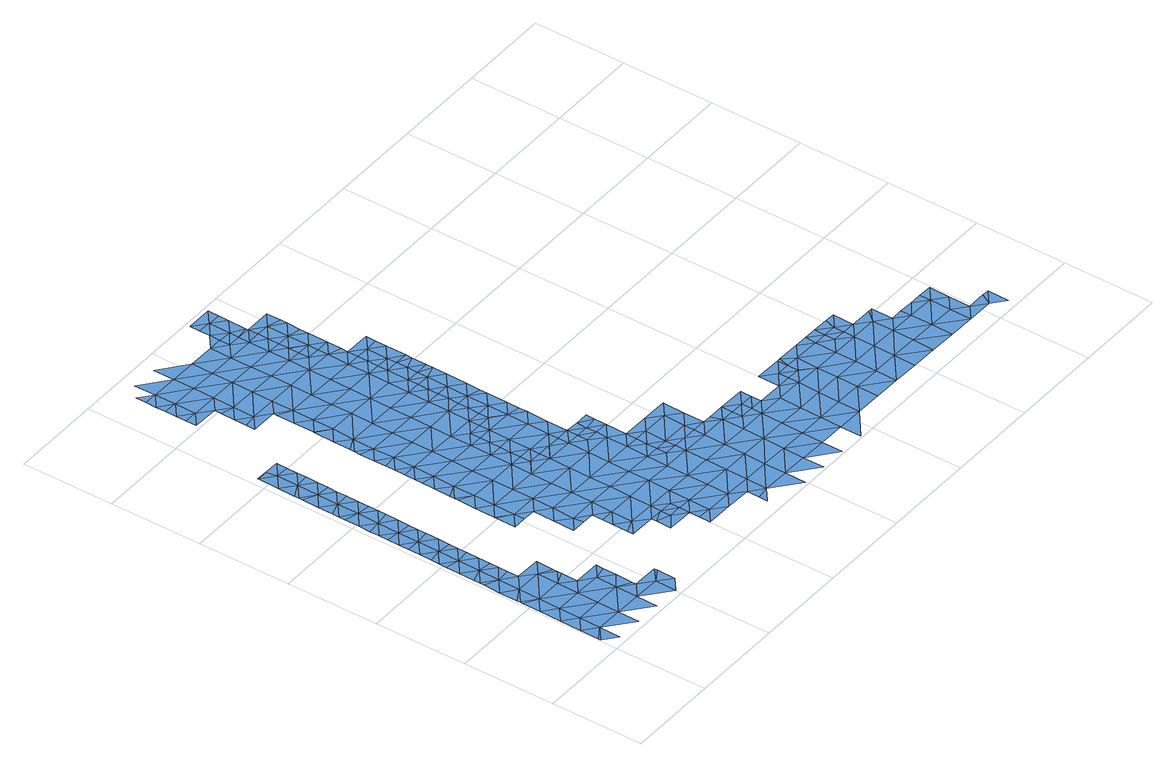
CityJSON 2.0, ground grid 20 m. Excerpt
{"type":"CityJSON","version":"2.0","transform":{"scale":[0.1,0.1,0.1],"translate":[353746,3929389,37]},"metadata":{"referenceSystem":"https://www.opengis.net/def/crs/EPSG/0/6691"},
"CityObjects":{
"waterbody1":{"type":"WaterBody","attributes":{"name":"3","class":"1140","function":"1","WaterBodyRiverFloodingRiskAttribute.description":"6","WaterBodyRiverFloodingRiskAttribute.rankOrg":"2","WaterBodyRiverFloodingRiskAttribute.adminType":"2","WaterBodyRiverFloodingRiskAttribute.scale":"L2"},"geometry":[{"type":"MultiSurface","lod":"1","boundaries":[[[0,1,2]],[[3,1,0]],[[2,1,4]],[[5,4,6]],[[4,1,6]],[[5,7,8]],[[7,5,6]],[[1,9,6]],[[10,11,12]],[[11,8,7]],[[10,8,11]],[[12,13,14]],[[11,13,12]],[[1,15,9]],[[14,13,16]],[[7,6,17]],[[7,18,11]],[[6,9,17]],[[17,18,7]],[[19,20,21]],[[21,16,19]],[[16,13,19]],[[20,22,23]],[[19,22,20]],[[18,24,11]],[[11,25,13]],[[23,22,26]],[[27,19,13]],[[28,29,26]],[[22,28,26]],[[9,30,17]],[[29,28,31]],[[32,30,9]],[[30,18,17]],[[33,34,19]],[[19,34,22]],[[25,11,24]],[[13,25,27]],[[33,19,27]],[[9,35,32]],[[28,36,31]],[[37,36,38]],[[39,28,22]],[[37,31,36]],[[18,40,24]],[[41,22,34]],[[38,42,43]],[[36,42,38]],[[30,44,18]],[[39,22,41]],[[45,25,24]],[[40,46,24]],[[25,47,27]],[[43,42,48]],[[39,49,28]],[[46,45,24]],[[18,44,40]],[[49,50,28]],[[48,51,52]],[[36,28,50]],[[42,51,48]],[[53,30,32]],[[52,51,54]],[[55,42,36]],[[56,47,25]],[[56,25,45]],[[57,55,36]],[[57,36,50]],[[54,58,59]],[[59,58,60]],[[61,30,53]],[[62,51,42]],[[55,63,42]],[[64,40,44]],[[63,62,42]],[[65,30,61]],[[54,51,58]],[[44,30,65]],[[53,32,66]],[[32,67,66]],[[60,68,69]],[[69,68,70]],[[71,64,44]],[[72,58,51]],[[68,60,58]],[[71,44,65]],[[73,72,51]],[[73,51,62]],[[74,75,70]],[[67,76,66]],[[75,74,77]],[[78,53,66]],[[79,68,58]],[[70,68,74]],[[80,58,72]],[[77,81,82]],[[79,58,80]],[[83,78,66]],[[83,66,76]],[[82,81,84]],[[77,74,81]],[[85,68,79]],[[86,87,84]],[[74,68,88]],[[88,68,85]],[[87,86,89]],[[90,91,74]],[[84,81,86]],[[74,88,90]],[[81,74,91]],[[92,93,94]],[[92,89,95]],[[89,86,95]],[[96,81,91]],[[95,93,92]],[[86,81,97]],[[97,81,96]],[[86,97,98]],[[95,86,99]],[[86,98,99]],[[100,95,99]],[[93,95,101]],[[95,100,101]]]}]},
"waterbody2":{"type":"WaterBody","attributes":{"name":"3","class":"1140","function":"1","WaterBodyRiverFloodingRiskAttribute.description":"6","WaterBodyRiverFloodingRiskAttribute.rankOrg":"2","WaterBodyRiverFloodingRiskAttribute.adminType":"2","WaterBodyRiverFloodingRiskAttribute.scale":"L2"},"geometry":[{"type":"MultiSurface","lod":"1","boundaries":[[[102,103,104]],[[104,103,105]],[[105,103,106]],[[103,107,106]],[[108,106,107]],[[109,110,108]],[[111,112,113]],[[114,112,111]],[[103,102,115]],[[109,108,107]],[[110,109,116]],[[113,117,115]],[[109,118,116]],[[119,116,118]],[[113,112,117]],[[120,119,118]],[[107,103,121]],[[103,115,121]],[[112,114,122]],[[123,124,125]],[[126,123,125]],[[127,128,129]],[[128,120,118]],[[127,120,128]],[[115,117,121]],[[130,117,112]],[[126,131,132]],[[133,134,107]],[[129,135,136]],[[109,134,118]],[[132,131,122]],[[131,126,125]],[[107,121,133]],[[109,107,134]],[[125,124,137]],[[135,129,128]],[[112,122,130]],[[138,136,135]],[[118,139,128]],[[140,141,142]],[[122,131,130]],[[140,138,141]],[[121,117,143]],[[138,135,141]],[[144,145,146]],[[143,117,130]],[[147,144,146]],[[118,134,139]],[[139,148,128]],[[147,149,150]],[[151,152,153]],[[151,142,152]],[[125,137,154]],[[133,121,155]],[[150,149,156]],[[142,141,152]],[[149,147,146]],[[135,128,148]],[[131,157,130]],[[158,141,135]],[[153,159,160]],[[146,145,161]],[[131,125,157]],[[162,163,164]],[[121,143,155]],[[152,159,153]],[[154,137,165]],[[156,166,167]],[[160,159,168]],[[157,125,154]],[[164,163,169]],[[170,143,130]],[[171,139,134]],[[167,166,172]],[[173,163,162]],[[158,135,148]],[[156,149,166]],[[141,174,152]],[[133,155,175]],[[134,133,171]],[[163,176,169]],[[158,174,141]],[[165,177,154]],[[178,179,180]],[[181,168,159]],[[176,161,182]],[[183,181,184]],[[171,133,175]],[[183,168,181]],[[182,169,176]],[[180,179,185]],[[130,157,170]],[[186,187,184]],[[149,146,188]],[[152,189,159]],[[146,161,188]],[[174,189,152]],[[149,190,166]],[[191,192,143]],[[186,184,181]],[[192,175,155]],[[193,157,154]],[[148,139,194]],[[195,158,148]],[[191,143,170]],[[196,197,177]],[[198,154,177]],[[161,176,188]],[[197,185,179]],[[196,185,197]],[[199,200,187]],[[155,143,192]],[[201,181,159]],[[173,202,163]],[[139,171,194]],[[179,178,203]],[[193,170,157]],[[175,204,171]],[[200,199,173]],[[199,187,186]],[[149,188,190]],[[205,201,159]],[[201,186,181]],[[206,174,158]],[[198,177,197]],[[205,159,189]],[[192,207,175]],[[208,166,209]],[[148,194,195]],[[175,210,204]],[[199,202,173]],[[211,194,171]],[[209,166,190]],[[212,211,171]],[[176,163,213]],[[176,214,188]],[[175,207,210]],[[179,215,197]],[[212,171,204]],[[154,198,193]],[[206,189,174]],[[215,179,203]],[[216,199,186]],[[217,158,195]],[[163,202,213]],[[191,170,218]],[[219,220,194]],[[194,220,195]],[[197,221,198]],[[206,158,217]],[[194,211,219]],[[222,205,189]],[[170,193,218]],[[190,188,214]],[[223,210,207]],[[224,209,190]],[[216,186,201]],[[176,213,214]],[[216,225,199]],[[199,226,202]],[[227,207,192]],[[228,229,195]],[[228,195,220]],[[230,191,218]],[[203,231,215]],[[197,215,221]],[[217,195,229]],[[225,226,199]],[[192,191,227]],[[232,233,209]],[[207,234,223]],[[202,226,213]],[[189,206,222]],[[224,190,214]],[[205,235,201]],[[193,198,236]],[[227,191,230]],[[237,234,207]],[[193,238,218]],[[198,221,236]],[[235,216,201]],[[239,237,207]],[[217,240,206]],[[213,241,214]],[[205,222,242]],[[232,209,224]],[[231,243,215]],[[226,241,213]],[[240,222,206]],[[244,245,231]],[[217,229,246]],[[215,247,221]],[[244,248,245]],[[249,225,216]],[[193,236,238]],[[207,227,239]],[[250,246,229]],[[205,242,235]],[[214,251,224]],[[235,249,216]],[[230,218,252]],[[221,247,236]],[[252,218,238]],[[240,217,246]],[[243,231,245]],[[230,253,227]],[[254,237,239]],[[255,226,225]],[[251,214,241]],[[247,215,243]],[[250,256,246]],[[257,230,252]],[[242,222,258]],[[239,227,259]],[[236,260,238]],[[261,255,225]],[[255,241,226]],[[262,254,239]],[[242,263,235]],[[232,224,264]],[[222,240,258]],[[238,265,252]],[[225,249,261]],[[224,251,264]],[[266,267,246]],[[264,268,232]],[[239,259,269]],[[266,246,256]],[[230,257,253]],[[236,247,270]],[[259,227,253]],[[262,239,269]],[[240,246,267]],[[266,256,271]],[[241,272,251]],[[273,274,245]],[[242,258,263]],[[275,276,252]],[[252,276,257]],[[235,277,249]],[[260,236,270]],[[238,260,265]],[[252,265,275]],[[278,279,240]],[[240,279,258]],[[278,240,267]],[[245,280,273]],[[243,245,274]],[[277,261,249]],[[281,259,253]],[[282,235,263]],[[276,283,257]],[[272,241,255]],[[251,284,264]],[[283,285,257]],[[257,285,253]],[[279,286,258]],[[272,284,251]],[[247,287,270]],[[286,288,258]],[[258,288,263]],[[247,243,287]],[[277,235,282]],[[289,265,260]],[[290,255,261]],[[253,291,281]],[[285,291,253]],[[287,243,274]],[[268,264,292]],[[277,290,261]],[[288,293,263]],[[293,294,263]],[[263,294,282]],[[292,295,268]],[[295,296,268]],[[272,255,297]],[[260,270,298]],[[292,264,299]],[[300,274,273]],[[289,260,301]],[[264,284,299]],[[294,302,282]],[[282,302,277]],[[270,287,298]],[[303,304,272]],[[272,305,284]],[[303,272,297]],[[306,255,290]],[[297,255,306]],[[260,307,301]],[[308,292,299]],[[297,306,309]],[[272,304,305]],[[307,260,298]],[[273,310,311]],[[312,313,277]],[[277,313,290]],[[312,277,302]],[[314,315,284]],[[284,315,299]],[[284,305,314]],[[294,316,302]],[[317,309,306]],[[273,311,300]],[[318,308,299]],[[315,319,299]],[[316,294,320]],[[321,322,290]],[[287,274,323]],[[321,290,313]],[[324,301,307]],[[306,290,322]],[[323,274,300]],[[298,287,323]],[[325,302,316]],[[299,319,318]],[[320,326,316]],[[298,327,307]],[[328,306,322]],[[329,324,307]],[[317,306,330]],[[331,300,311]],[[332,325,316]],[[306,328,330]],[[333,298,323]],[[334,331,311]],[[332,316,326]],[[335,325,332]],[[300,336,323]],[[298,333,327]],[[329,307,327]],[[337,329,327]],[[300,331,336]],[[323,338,333]],[[327,333,339]],[[323,336,340]],[[341,336,331]],[[342,343,327]],[[338,323,340]],[[333,338,339]],[[342,327,339]],[[337,327,343]],[[336,344,340]],[[341,344,336]],[[345,339,338]],[[338,340,346]],[[345,338,347]],[[340,344,346]],[[348,344,341]],[[341,349,348]],[[347,338,350]],[[338,346,350]],[[351,347,350]],[[352,344,348]],[[346,344,353]],[[346,354,350]],[[344,352,353]],[[351,350,355]],[[354,346,353]],[[350,354,355]],[[356,352,348]],[[357,355,354]],[[348,358,356]],[[353,352,359]],[[354,360,357]],[[359,352,356]],[[361,360,354]],[[354,353,361]],[[362,356,358]],[[361,353,359]],[[361,363,360]],[[364,365,366]],[[356,367,359]],[[361,368,363]],[[362,367,356]],[[366,363,368]],[[364,366,368]],[[361,359,369]],[[361,370,368]],[[359,367,369]],[[369,370,361]],[[364,368,371]],[[372,367,362]],[[370,373,368]],[[374,372,362]],[[368,373,371]],[[373,375,371]],[[369,367,376]],[[377,373,370]],[[376,367,372]],[[378,377,370]],[[379,375,373]],[[370,369,378]],[[377,379,373]],[[378,369,376]],[[379,380,375]],[[372,374,381]],[[381,382,372]],[[383,377,378]],[[376,372,384]],[[378,385,383]],[[384,372,382]],[[378,376,386]],[[386,376,384]],[[378,386,385]],[[382,381,387]],[[384,388,386]],[[384,382,389]],[[389,382,387]],[[385,386,390]],[[389,391,384]],[[388,392,386]],[[384,391,388]],[[390,386,392]],[[393,389,387]],[[388,391,394]],[[395,391,389]],[[396,395,389]],[[394,391,397]],[[396,389,393]],[[391,395,397]],[[398,396,393]],[[397,395,399]],[[398,400,396]],[[395,396,400]],[[398,393,401]],[[399,395,402]],[[395,400,402]],[[403,398,401]],[[404,405,401]],[[403,401,405]]]}]},
"waterbody3":{"type":"WaterBody","attributes":{"name":"3","class":"1140","function":"1","WaterBodyRiverFloodingRiskAttribute.description":"6","WaterBodyRiverFloodingRiskAttribute.rankOrg":"3","WaterBodyRiverFloodingRiskAttribute.adminType":"2","WaterBodyRiverFloodingRiskAttribute.scale":"L2"},"geometry":[{"type":"MultiSurface","lod":"1","boundaries":[[[406,185,196]],[[406,407,408]],[[185,406,408]],[[165,406,196]],[[165,407,406]],[[407,165,137]],[[177,165,196]]]}]},
"waterbody4":{"type":"WaterBody","attributes":{"name":"3","class":"1140","function":"1","WaterBodyRiverFloodingRiskAttribute.description":"6","WaterBodyRiverFloodingRiskAttribute.rankOrg":"1","WaterBodyRiverFloodingRiskAttribute.adminType":"2","WaterBodyRiverFloodingRiskAttribute.scale":"L2"},"geometry":[{"type":"MultiSurface","lod":"1","boundaries":[[[219,211,409]],[[410,411,412]],[[413,410,414]],[[278,414,279]],[[278,267,414]],[[415,416,409]],[[212,210,415]],[[237,416,415]],[[417,418,419]],[[234,237,415]],[[223,234,415]],[[417,414,418]],[[210,223,415]],[[413,414,417]],[[415,211,212]],[[320,294,420]],[[294,293,420]],[[293,288,420]],[[412,420,288]],[[420,412,411]],[[410,412,414]],[[414,412,279]],[[286,279,412]],[[286,412,288]],[[212,204,210]],[[211,415,409]],[[414,267,418]],[[267,266,418]],[[419,421,422]],[[419,418,421]],[[421,418,271]],[[271,256,421]],[[422,421,423]],[[254,416,237]],[[266,271,418]],[[424,326,320]],[[424,320,420]],[[424,420,411]],[[219,409,220]],[[250,229,425]],[[228,425,229]],[[228,220,425]],[[425,220,409]],[[409,426,425]],[[409,416,426]],[[426,416,427]],[[416,262,427]],[[254,262,416]],[[256,425,421]],[[426,423,421]],[[427,423,426]],[[425,426,421]],[[256,250,425]]]}]},
"waterbody5":{"type":"WaterBody","attributes":{"name":"3","class":"1140","function":"1","WaterBodyRiverFloodingRiskAttribute.description":"6","WaterBodyRiverFloodingRiskAttribute.rankOrg":"1","WaterBodyRiverFloodingRiskAttribute.adminType":"2","WaterBodyRiverFloodingRiskAttribute.scale":"L2"},"geometry":[{"type":"MultiSurface","lod":"1","boundaries":[[[428,281,291]],[[429,430,431]],[[431,430,428]],[[291,431,428]],[[428,269,281]],[[269,428,262]],[[269,259,281]],[[430,262,428]]]}]},
"waterbody6":{"type":"WaterBody","attributes":{"name":"3","class":"1140","function":"1","WaterBodyRiverFloodingRiskAttribute.description":"6","WaterBodyRiverFloodingRiskAttribute.rankOrg":"1","WaterBodyRiverFloodingRiskAttribute.adminType":"2","WaterBodyRiverFloodingRiskAttribute.scale":"L2"},"geometry":[{"type":"MultiSurface","lod":"1","boundaries":[[[432,285,433]],[[276,433,283]],[[434,432,433]],[[289,301,435]],[[435,301,436]],[[435,436,434]],[[433,435,434]],[[437,432,434]],[[434,436,438]],[[301,324,436]],[[435,433,276]],[[438,437,434]],[[283,433,285]],[[438,436,329]],[[324,329,436]],[[275,435,276]],[[275,289,435]],[[265,289,275]]]}]},
"waterbody7":{"type":"WaterBody","attributes":{"name":"3","class":"1140","function":"1","WaterBodyRiverFloodingRiskAttribute.description":"6","WaterBodyRiverFloodingRiskAttribute.rankOrg":"1","WaterBodyRiverFloodingRiskAttribute.adminType":"2","WaterBodyRiverFloodingRiskAttribute.scale":"L2"},"geometry":[{"type":"MultiSurface","lod":"1","boundaries":[[[439,440,441]],[[440,439,442]],[[296,440,443]],[[444,308,318]],[[440,442,443]],[[296,295,445]],[[445,440,296]],[[440,445,446]],[[441,440,446]],[[308,445,292]],[[308,444,445]],[[295,292,445]],[[444,446,445]]]}]},
"waterbody8":{"type":"WaterBody","attributes":{"name":"3","class":"1140","function":"1","WaterBodyRiverFloodingRiskAttribute.description":"6","WaterBodyRiverFloodingRiskAttribute.rankOrg":"1","WaterBodyRiverFloodingRiskAttribute.adminType":"2","WaterBodyRiverFloodingRiskAttribute.scale":"L2"},"geometry":[{"type":"MultiSurface","lod":"1","boundaries":[[[447,448,449]],[[450,451,447]],[[447,451,452]],[[453,452,451]],[[305,448,447]],[[448,330,449]],[[447,452,315]],[[317,330,448]],[[452,453,454]],[[447,449,450]],[[297,309,303]],[[314,447,315]],[[452,454,318]],[[448,309,317]],[[315,452,319]],[[319,452,318]],[[314,305,447]],[[304,448,305]],[[303,448,304]],[[303,309,448]]]}]},
"waterbody9":{"type":"WaterBody","attributes":{"name":"3","class":"1140","function":"1","WaterBodyRiverFloodingRiskAttribute.description":"6","WaterBodyRiverFloodingRiskAttribute.rankOrg":"1","WaterBodyRiverFloodingRiskAttribute.adminType":"2","WaterBodyRiverFloodingRiskAttribute.scale":"L2"},"geometry":[{"type":"MultiSurface","lod":"1","boundaries":[[[322,321,455]],[[455,456,322]],[[455,457,456]],[[455,458,457]],[[459,335,458]],[[325,335,459]],[[458,455,459]],[[459,302,325]],[[313,455,321]],[[313,459,455]],[[312,459,313]],[[312,302,459]]]}]},
"waterbody10":{"type":"WaterBody","attributes":{"name":"3","class":"1140","function":"1","WaterBodyRiverFloodingRiskAttribute.description":"6","WaterBodyRiverFloodingRiskAttribute.rankOrg":"1","WaterBodyRiverFloodingRiskAttribute.adminType":"2","WaterBodyRiverFloodingRiskAttribute.scale":"L2"},"geometry":[{"type":"MultiSurface","lod":"1","boundaries":[[[460,339,345]],[[461,460,462]],[[343,460,461]],[[343,342,460]],[[342,339,460]],[[345,462,460]],[[462,345,347]]]}]},
"waterbody11":{"type":"WaterBody","attributes":{"name":"3","class":"1140","function":"1","WaterBodyRiverFloodingRiskAttribute.description":"6","WaterBodyRiverFloodingRiskAttribute.rankOrg":"1","WaterBodyRiverFloodingRiskAttribute.adminType":"2","WaterBodyRiverFloodingRiskAttribute.scale":"L2"},"geometry":[{"type":"MultiSurface","lod":"1","boundaries":[[[463,355,357]],[[366,463,360]],[[363,366,360]],[[365,464,463]],[[357,360,463]],[[464,355,463]],[[366,365,463]]]}]},
"waterbody12":{"type":"WaterBody","attributes":{"name":"3","class":"1140","function":"1","WaterBodyRiverFloodingRiskAttribute.description":"6","WaterBodyRiverFloodingRiskAttribute.rankOrg":"1","WaterBodyRiverFloodingRiskAttribute.adminType":"2","WaterBodyRiverFloodingRiskAttribute.scale":"L2"},"geometry":[{"type":"MultiSurface","lod":"1","boundaries":[[[465,466,467]],[[383,385,466]],[[383,379,377]],[[466,379,383]],[[380,379,466]],[[465,380,466]],[[385,467,466]]]}]}
},
"vertices":[
[4,39,7],[33,62,7],[4,43,7],[32,16,7],[4,86,7],[5,132,7],[33,108,7],[34,155,7],[6,178,7],[89,61,7],[7,218,7],[35,201,7],[7,224,7],[36,247,7],[7,231,7],[89,15,7],[7,271,7],[90,108,7],[91,154,7],[36,293,8],[8,316,8],[8,306,8],[37,339,8],[8,329,8],[92,200,7],[92,246,8],[9,363,8],[65,270,8],[38,386,8],[9,393,8],[147,107,7],[10,410,8],[146,60,7],[65,295,8],[65,315,8],[145,14,7],[39,432,8],[10,428,8],[11,455,8],[66,362,8],[119,176,7],[66,335,8],[39,478,8],[11,480,8],[148,153,7],[120,222,7],[120,212,7],[121,269,8],[11,502,8],[67,389,8],[67,409,8],[40,524,8],[12,527,8],[175,83,7],[12,548,8],[68,454,8],[120,232,7],[67,428,8],[41,570,8],[12,567,8],[13,594,8],[175,91,7],[68,501,8],[68,481,8],[177,175,7],[176,129,7],[203,59,7],[202,13,7],[42,617,8],[13,625,8],[14,640,8],[176,159,7],[69,547,8],[69,521,8],[42,663,8],[14,654,8],[230,35,7],[14,687,8],[231,82,7],[70,593,8],[70,573,8],[43,709,8],[15,723,8],[231,75,7],[15,732,8],[70,613,8],[44,755,8],[15,741,8],[71,639,8],[16,779,8],[71,665,8],[71,686,8],[17,824,8],[41,825,8],[17,826,8],[45,802,8],[72,706,8],[72,731,8],[73,757,8],[73,778,8],[73,800,8],[74,825,8],
[208,360,8],[208,383,8],[180,360,8],[180,405,8],[180,407,8],[209,429,8],[181,452,8],[210,475,8],[182,491,8],[234,267,8],[263,289,8],[235,313,8],[265,267,8],[236,359,9],[182,499,8],[264,336,9],[210,522,8],[182,509,8],[183,545,8],[265,382,9],[291,266,8],[290,185,8],[290,173,8],[318,196,8],[291,220,8],[183,574,9],[211,568,9],[183,591,9],[320,289,9],[319,243,8],[291,241,8],[265,428,9],[266,474,8],[212,614,9],[184,613,9],[346,172,8],[184,637,9],[267,521,8],[184,657,9],[213,660,9],[185,684,8],[321,335,9],[77,1032,8],[77,1009,8],[105,1032,8],[77,1055,8],[268,567,9],[106,1078,8],[78,1079,8],[185,717,8],[213,706,8],[186,730,8],[375,195,8],[321,381,9],[78,1102,7],[376,242,8],[269,613,9],[214,752,8],[186,739,8],[133,1008,8],[131,916,8],[160,939,8],[132,934,8],[375,172,8],[107,1124,7],[79,1124,7],[186,776,9],[132,962,8],[377,288,9],[323,473,9],[79,1147,7],[189,915,8],[269,659,9],[322,427,9],[161,985,8],[403,171,8],[402,79,8],[430,102,8],[402,103,8],[215,799,9],[133,993,8],[187,821,9],[187,823,9],[403,126,8],[216,845,9],[188,868,9],[162,1031,8],[270,705,9],[163,1077,8],[377,334,9],[378,380,9],[433,241,9],[324,520,9],[324,566,9],[403,149,8],[431,148,8],[432,194,8],[216,891,9],[188,906,8],[272,798,9],[217,938,8],[458,78,8],[351,450,9],[271,751,9],[326,658,9],[379,426,9],[107,1170,7],[163,1123,7],[351,449,9],[351,496,9],[351,473,9],[218,984,8],[219,1030,8],[487,101,8],[272,844,9],[325,612,9],[433,287,9],[352,519,9],[352,543,9],[488,147,8],[327,704,9],[379,449,9],[219,1076,8],[273,890,9],[274,937,9],[435,379,9],[353,565,9],[353,588,9],[434,333,9],[515,77,7],[220,1122,8],[164,1169,7],[407,449,9],[328,797,9],[488,193,8],[408,449,9],[489,240,8],[436,425,9],[383,658,9],[275,983,9],[327,751,9],[544,100,7],[515,50,7],[543,54,7],[382,611,9],[544,146,8],[514,31,7],[329,843,9],[382,588,9],[275,1029,9],[490,286,8],[491,378,9],[436,448,9],[330,936,9],[410,587,9],[491,332,9],[383,704,9],[463,402,9],[546,239,8],[330,889,9],[464,448,9],[384,750,9],[276,1075,8],[518,263,8],[410,610,9],[411,634,9],[277,1121,8],[464,425,9],[545,192,8],[410,588,9],[331,982,9],[600,53,7],[600,99,7],[519,285,8],[519,308,8],[386,842,9],[411,657,9],[412,680,9],[599,7,7],[492,402,9],[385,796,9],[519,331,9],[332,1028,9],[520,355,9],[412,703,9],[601,145,8],[412,726,9],[546,262,8],[386,888,9],[520,401,9],[305,1098,8],[413,749,9],[413,772,9],[305,1121,8],[306,1144,8],[359,959,9],[602,191,8],[333,1074,8],[657,98,7],[574,262,8],[414,819,9],[359,981,9],[360,1004,9],[360,1005,9],[387,935,9],[603,238,8],[333,1098,8],[360,959,9],[656,6,7],[656,52,7],[414,842,9],[415,865,9],[360,1027,9],[360,1051,9],[442,795,9],[388,958,9],[361,1097,8],[361,1074,9],[441,772,9],[415,888,9],[415,911,9],[658,144,8],[603,261,8],[442,819,9],[469,772,9],[659,237,8],[416,926,9],[632,261,8],[416,958,9],[713,51,7],[470,805,9],[659,190,8],[712,5,7],[470,818,9],[714,97,7],[651,260,8],[715,189,8],[687,213,8],[714,143,8],[770,50,7],[687,236,8],[688,260,8],[770,96,7],[716,213,8],[771,142,7],[744,212,8],[826,49,7],[769,4,7],[772,189,8],[799,211,8],[827,96,7],[828,142,7],[829,188,8],[800,211,8],[884,95,7],[829,211,8],[883,48,7],[885,141,7],[857,210,8],[885,187,7],[940,47,7],[858,210,8],[865,257,8],[858,257,8],[858,234,8],[941,94,7],[886,233,8],[941,140,7],[942,186,7],[915,256,7],[997,93,7],[943,232,7],[996,46,7],[945,256,7],[998,139,7],[971,209,7],[999,185,7],[971,232,7],[972,255,7],[1053,45,7],[1054,92,7],[999,208,7],[1055,138,7],[1027,208,7],[1055,184,7],[1110,44,7],[1084,160,7],[1111,91,7],[1074,207,7],[1111,137,7],[1084,207,7],[1167,43,7],[1110,160,7],[1168,136,7],[1167,90,7],[1140,159,7],[1195,66,7],[1168,159,7],[1196,113,7],[1223,42,7],[1197,158,7],[1236,66,7],[1251,19,7],[1252,65,7],
[374,149,8],[346,160,8],[345,127,8],
[380,519,9],[468,679,9],[469,725,9],[440,703,9],[467,649,9],[439,657,9],[380,472,9],[436,471,9],[467,633,9],[439,610,9],[466,586,9],[441,749,9],[438,564,9],[466,560,9],[466,541,9],[469,757,9],[381,565,9],[437,518,9],[465,494,9],
[492,424,9],[521,447,9],[493,447,9],[521,428,9],
[576,354,9],[547,331,9],[604,330,9],[547,285,8],[603,284,8],[633,353,9],[632,306,9],
[363,1189,8],[334,1166,8],[362,1165,8],[307,1190,8],[306,1167,8],[361,1103,8],[334,1120,8],[362,1143,8],
[389,1027,9],[388,981,9],[417,1003,9],[417,1021,9],[418,1050,9],[389,1073,9],[418,1065,9],[418,1096,9],
[443,887,9],[472,910,9],[471,889,9],[471,864,9],[442,841,9],
[716,236,8],[745,259,8],[745,235,8],
[829,234,8],[801,258,8],
[1008,255,7],[999,231,7],[1028,254,7]
]}
